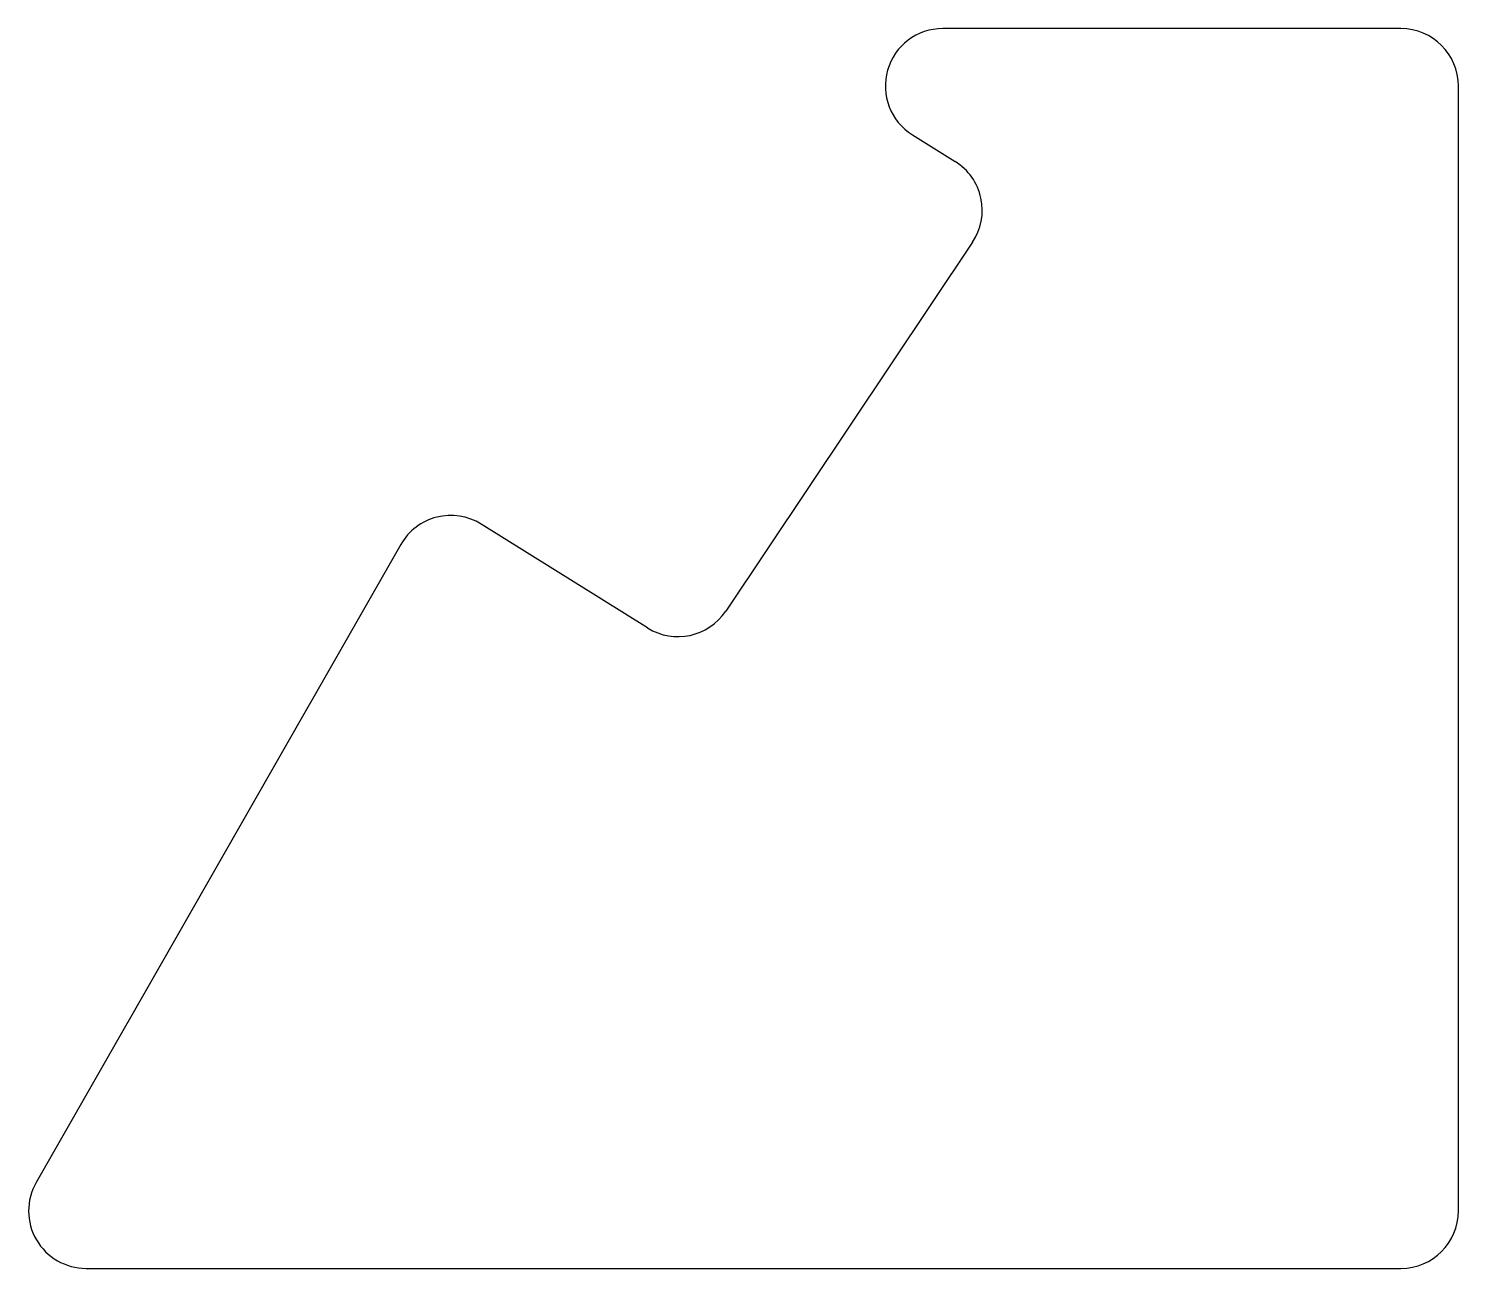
# Model space of a CAD drawing. Header units: millimetres. Extents: x 72 to 538, y 6 to 409.
import ezdxf

# ---------------------------------------------------------------- set-up
doc = ezdxf.new("R2010")
doc.units = ezdxf.units.MM

msp = doc.modelspace()

# ---------------------------------------------------------------- linework, layer by layer
for p, q in [((518.83, 409.14), (369.67, 409.14)), ((537.53, 24.36), (537.53, 390.44)), ((359.77, 374.57), (373.72, 365.87)), ((379.36, 339.6), (299, 219.54)), ((273.57, 214.08), (219.38, 247.87)), ((193.25, 241.28), (74.54, 33.64)), ((90.77, 5.66), (518.83, 5.66))]:
    msp.add_line(p, q)
for centre, start, end in [((369.67, 390.44), 90, 238.0509), ((518.83, 390.44), 0, 90), ((363.82, 350), -33.7975, 58.0509), ((209.49, 232), 58.0509, 150.242), ((283.46, 229.95), 238.0509, 326.2025), ((90.77, 24.36), 150.242, 270), ((518.83, 24.36), -90, 0)]:
    msp.add_arc(centre, 18.7, start, end)

doc.saveas('drawing.dxf')
